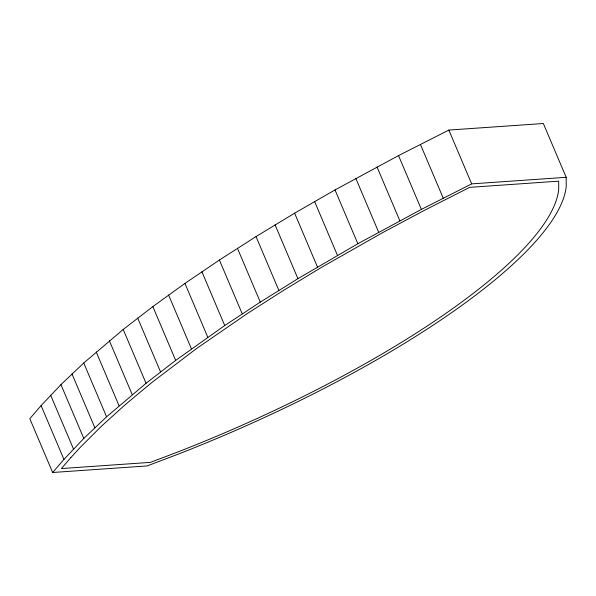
<?xml version="1.0" encoding="UTF-8"?>
<svg xmlns="http://www.w3.org/2000/svg" width="596" height="596" viewBox="0 0 596 596"><rect width="100%" height="100%" fill="white"/><g stroke="black" fill="none" stroke-linecap="round" stroke-linejoin="round"><path stroke-width="0.89" d="M41.094 405.6L29.8 418.69L52.642 472.494L147.145 465.93L177.079 454.584A419.852 111.497 -23 0 0 566.2 186.57L566.178 177.31L543.343 123.506L448.833 130.07L398.538 155.593L335.012 189.93L294.618 213.182L256.019 236.582L219.403 260.027L184.954 283.405L152.837 306.59L123.208 329.476L83.745 362.994L60.948 384.636L41.094 405.6L63.936 459.404L52.642 472.494M63.936 459.404L83.79 438.44L106.587 416.798L146.05 383.28L175.671 360.394L224.737 325.535L260.288 302.112L297.918 278.675L357.853 243.734L421.379 209.397L471.674 183.873L566.178 177.31M448.833 130.07L471.674 183.873M420.389 144.351L443.23 198.155M398.538 155.593L421.379 209.397M377.007 166.947L399.842 220.751M355.819 178.398L378.661 232.202M335.012 189.93L357.853 243.734M314.599 201.53L337.44 255.334M294.618 213.182L317.452 266.986M275.084 224.871L297.918 278.675M256.019 236.582L278.853 290.386M237.454 248.309L260.288 302.112M219.403 260.027L242.244 313.839M201.895 271.731L224.737 325.535M184.954 283.405L207.788 337.209M168.594 295.027L191.428 348.831M152.837 306.59L175.671 360.394M137.698 318.078L160.54 371.882M123.208 329.476L146.05 383.28M109.373 340.77L132.215 394.574M96.217 351.945L119.051 405.749M83.745 362.994L106.587 416.798M71.989 373.893L94.831 427.697M60.948 384.636L83.79 438.44M50.653 395.208L73.487 449.019M70.835 457.624L61.395 468.553L150.43 462.369L177.087 452.267A411.769 109.344 -23 0 0 558.713 189.409L558.69 181.162L469.663 187.353L424.3 210.395L382.058 232.947L321.535 267.336L283.368 290.483L247.161 313.667L196.911 348.28L152.032 382.341L125.339 404.565L101.38 426.267L80.281 447.343L70.835 457.624"/></g></svg>
